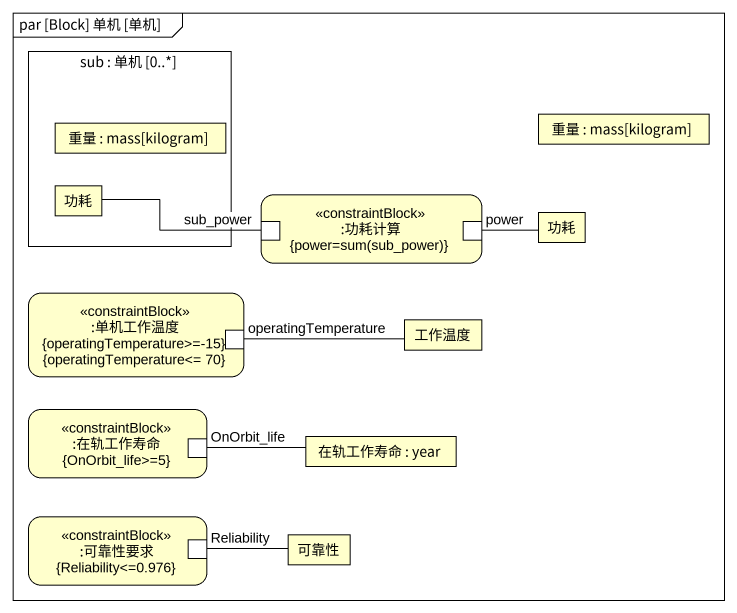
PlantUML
@startuml
mainframe par [Block] 单机 [单机]
rectangle "sub : 单机 [0..*]" as sub {
  rectangle "重量 : mass[kilogram]" as 重量
  rectangle 功耗
}
rectangle "重量 : mass[kilogram]" as 重量_2
rectangle ":功耗计算\n{power=sum(sub_power)}" as 功耗计算 <<constraintBlock>> {
  port sub_power
  port power
}
rectangle "功耗" as 功耗_2
rectangle ":单机工作温度\n{operatingTemperature>=-15}\n{operatingTemperature<= 70}" as 单机工作温度 <<constraintBlock>> {
  port operatingTemperature
}
rectangle 工作温度
rectangle ":在轨工作寿命\n{OnOrbit_life>=5}" as 在轨工作寿命 <<constraintBlock>> {
  port OnOrbit_life
}
rectangle "在轨工作寿命 : year" as 在轨工作寿命_2
rectangle ":可靠性要求\n{Reliability<=0.976}" as 可靠性要求 <<constraintBlock>> {
  port Reliability
}
rectangle 可靠性
功耗 -right- sub_power
功耗_2 -left- power
工作温度 -left- operatingTemperature
在轨工作寿命_2 -left- OnOrbit_life
可靠性 -left- Reliability
@enduml
